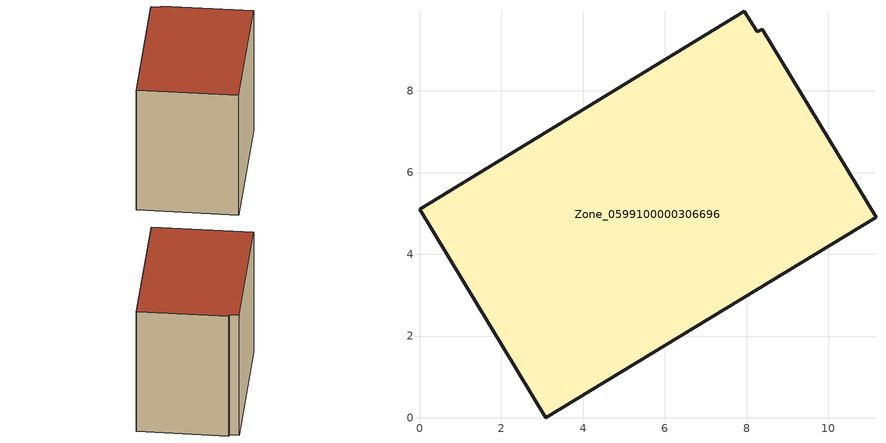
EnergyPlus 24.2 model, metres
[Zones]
Zone_0599100000306696
 floor ground (C_G): 3.08,0 0,5.11 7.95,9.95 8.27,9.45 8.39,9.51 11.17,4.9 z0
 wall outside (C_F): 3.08,0 11.17,4.9 8.39,9.51 8.27,9.45 7.95,9.95 0,5.11 3.08,0 z0:8.11
 roof outside (C_R): 0,5.11 3.08,0 11.17,4.9 8.39,9.51 8.27,9.45 7.95,9.95 z8.11
[BUILDING]
Pand.0599100000306696: North Axis=0; Terrain=City; Loads Convergence Tolerance Value=0.04; Temperature Convergence Tolerance Value=0.4; Solar Distribution=FullExterior; Maximum Number of Warmup Days=25; Minimum Number of Warmup Days=1
[Site:Location]
Rotterdam.The.Hague.AP_ZH_NLD Design_Conditions: Latitude=51.96; Longitude=4.45; Time Zone=1; Elevation=-4.5
[SITE:GROUNDTEMPERATURE:BUILDINGSURFACE]
18, 18, 18, 18, 18, 18, 18, 18, 18, 18, 18, 18
[MATERIAL] Thermal Absorptance=0.9; Solar Absorptance=0.7; Visible Absorptance=0.7
Name | Roughness | Thickness | Conductivity | Density | Specific Heat
G.TI.1975-1991 | MediumSmooth | 0.15 | 0.288461 | 540 | 1210
F.TI.1975-1991 | Rough | 0.3 | 0.230769 | 1920 | 840
R.TI.1975-1991 | MediumRough | 0.2 | 0.153846 | 1500 | 1000
[CONSTRUCTION]
C_G: G.TI.1975-1991
C_F: F.TI.1975-1991
C_R: R.TI.1975-1991
[ZONE]
Zone_0599100000306696: Type=1; Multiplier=1; Ceiling Height=Autocalculate; Volume=Autocalculate; Floor Area=autocalculate; Part of Total Floor Area=Yes
[ZONEINFILTRATION:DESIGNFLOWRATE]
Infil_Zone_0599100000306696: Zone or ZoneList or Space or SpaceList=Zone_0599100000306696; Schedule=AlwaysOn; Design Flow Rate Calculation Method=Flow/Area; Flow Rate per Floor Area=0.003; Constant Term Coefficient=1; Temperature Term Coefficient=0; Velocity Term Coefficient=0; Velocity Squared Term Coefficient=0
[HVACTEMPLATE:ZONE:IDEALLOADSAIRSYSTEM]
Zone_0599100000306696: Maximum Heating Supply Air Temperature=50; Minimum Cooling Supply Air Temperature=13; Maximum Heating Supply Air Humidity Ratio=0.0156; Minimum Cooling Supply Air Humidity Ratio=0.0077; Heating Limit=NoLimit; Cooling Limit=NoLimit; Dehumidification Control Type=ConstantSensibleHeatRatio; Cooling Sensible Heat Ratio=0.7; Dehumidification Setpoint=60; Humidification Control Type=None; Humidification Setpoint=30; Outdoor Air Method=None; Outdoor Air Flow Rate per Person=0.00944; Outdoor Air Flow Rate per Zone Floor Area=0; Outdoor Air Flow Rate per Zone=0; Demand Controlled Ventilation Type=None; Outdoor Air Economizer Type=NoEconomizer; Heat Recovery Type=None; Sensible Heat Recovery Effectiveness=0.7; Latent Heat Recovery Effectiveness=0.65
[ZONECONTROL:THERMOSTAT]
ThermostatControl_Zone_0599100000306696: Zone or ZoneList=Zone_0599100000306696; Control Type Schedule=DualSetpointControlType; Control 1=Thermostat_Zone_0599100000306696; Temperature Difference Between Cutout And Setpoint=0
[THERMOSTATSETPOINT:DUALSETPOINT]
Thermostat_Zone_0599100000306696: Heating Setpoint Temperature Schedule=HeatingSetpoint_Zone_0599100000306696; Cooling Setpoint Temperature Schedule=CoolingSetpoint_Zone_0599100000306696
[SCHEDULE:COMPACT]
HeatingSetpoint_Zone_0599100000306696: Through: 12/31, For: AllDays, Until: 24:00, 21
CoolingSetpoint_Zone_0599100000306696: Through: 12/31, For: AllDays, Until: 24:00, 24
DualSetpointControlType: Through: 12/31, For: AllDays, Until: 24:00, 4
AlwaysOn: Through: 12/31, For: AllDays, Until: 24:00, 1
